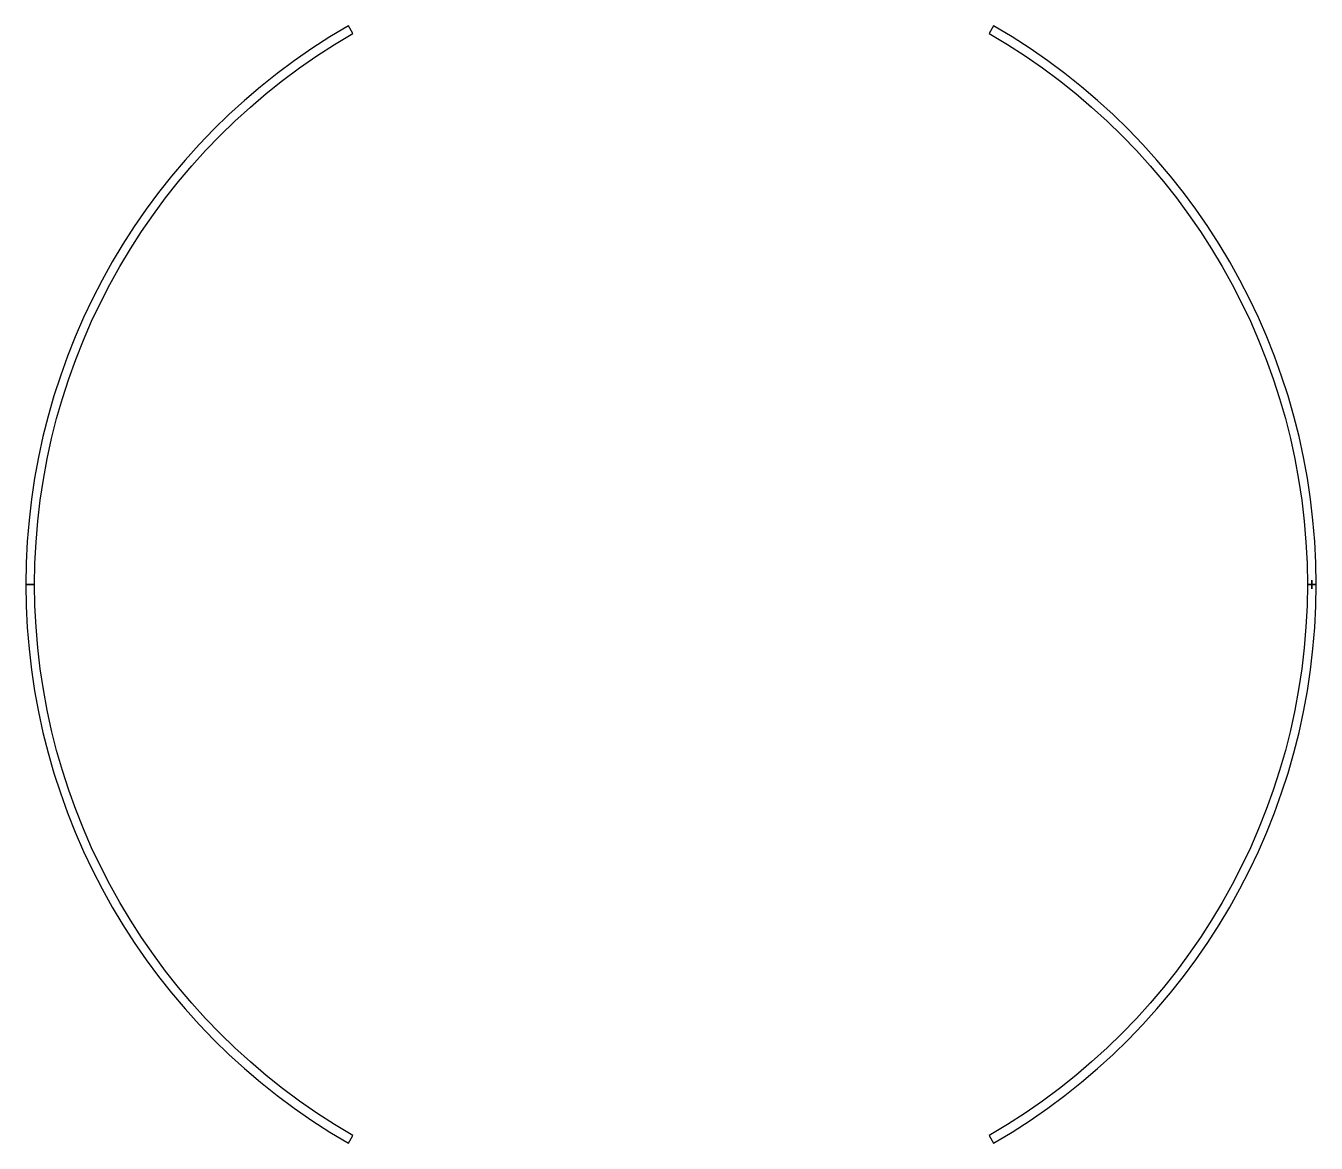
# Model space of a CAD drawing. Extents: x 1.1 to 39.8, y 3.6 to 37.1.
import ezdxf

# ---------------------------------------------------------------- set-up
doc = ezdxf.new("R2010")
doc.units = 0
doc.layers.add('Layer_1', color=7, linetype='CONTINUOUS')

msp = doc.modelspace()

# ---------------------------------------------------------------- linework, layer by layer
at = {"layer": 'Layer_1', "color": 7}
for p, q in [((10.936283, 36.84327), (10.803992, 37.072196)), ((30.13511, 37.072196), (30.002819, 36.84327)), ((30.13511, 37.072196), (30.13511, 37.072196)), ((1.403015, 20.331109), (1.138432, 20.331109)), ((1.138432, 20.331109), (1.403015, 20.331109)), ((39.80067, 20.331109), (39.536087, 20.331109)), ((39.536087, 20.331109), (39.80067, 20.331109)), ((39.668379, 20.4634), (39.668379, 20.198817)), ((39.668379, 20.198817), (39.668379, 20.4634)), ((10.803992, 3.589995), (10.936283, 3.818939)), ((30.002819, 3.818939), (30.13511, 3.589995))]:
    msp.add_line(p, q, dxfattribs=at)
for points in [[(10.803992, 37.072196), (4.823125, 33.619142), (1.138432, 27.23721), (1.138432, 20.331109)], [(1.403015, 20.331109), (1.403015, 27.143098), (5.036912, 33.437268), (10.936283, 36.84327)], [(30.002819, 36.84327), (35.902191, 33.437268), (39.536087, 27.143098), (39.536087, 20.331109)], [(39.80067, 20.331109), (39.80067, 27.23721), (36.115977, 33.619142), (30.13511, 37.072196)], [(1.138432, 20.331109), (1.138432, 13.424981), (4.823125, 7.043046), (10.803992, 3.589995)], [(10.936283, 3.818939), (5.036912, 7.22492), (1.403015, 13.519093), (1.403015, 20.331109)], [(39.536087, 20.331109), (39.536087, 13.519093), (35.902191, 7.22492), (30.002819, 3.818939)], [(30.13511, 3.589995), (36.115977, 7.043046), (39.80067, 13.424981), (39.80067, 20.331109)]]:
    msp.add_open_spline(points, degree=3, dxfattribs=at)

doc.saveas('drawing.dxf')
